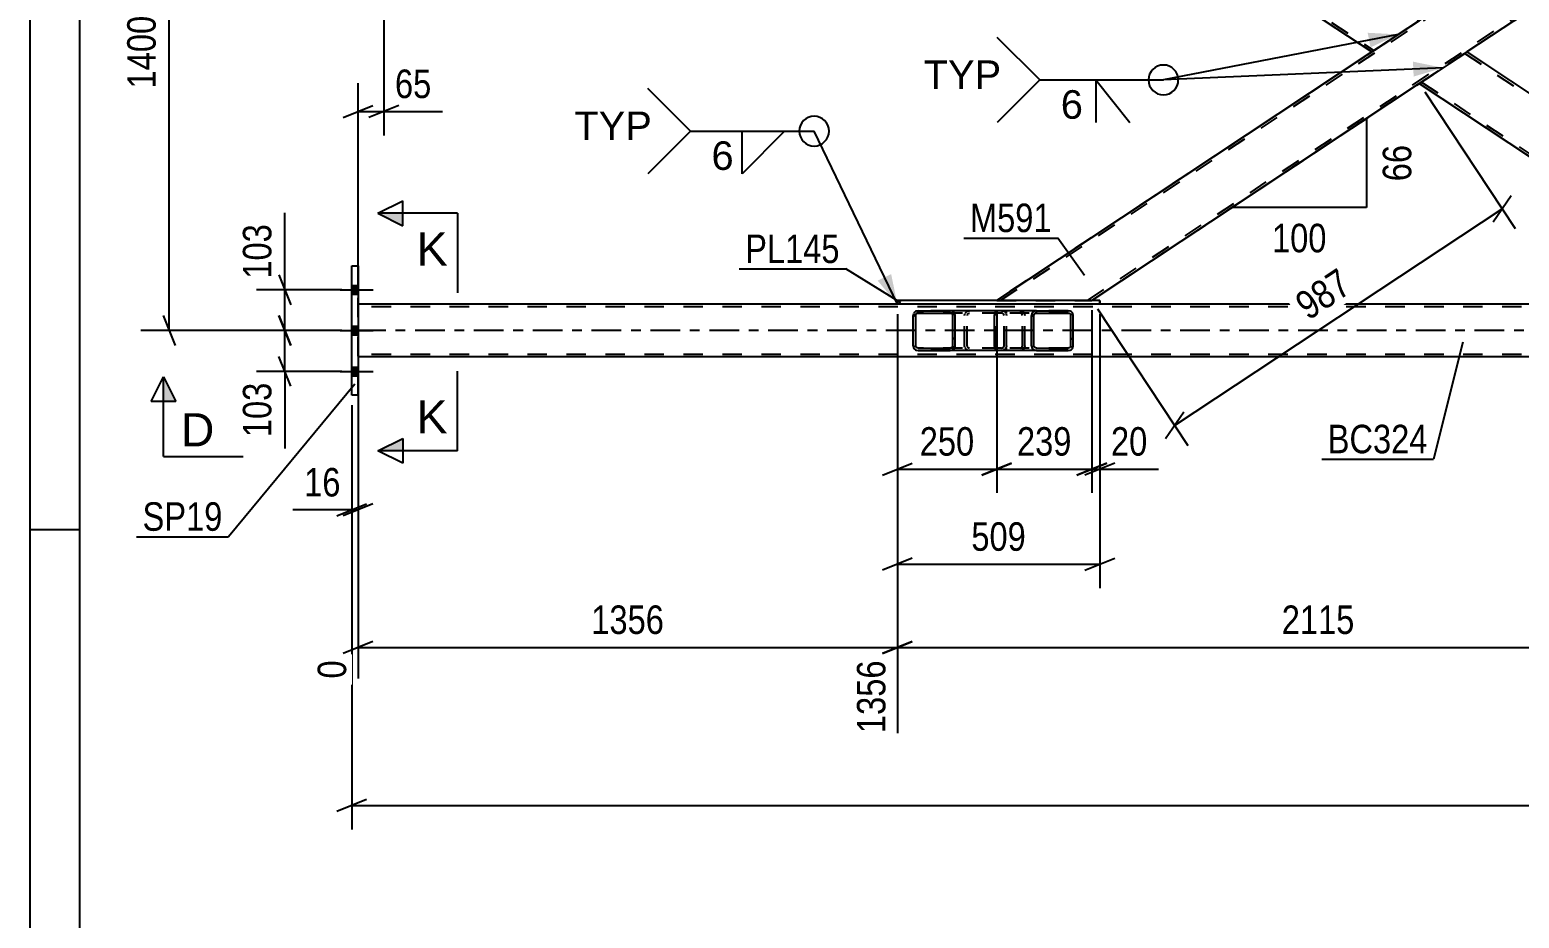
# Model space of a CAD drawing. Header units: millimetres. Extents: x -836 to 353, y -855 to -14.
# Drawn here: x -836.4 to -686.6, y -596.4 to -507.1 of the extents above; entities that cross this region are included whole.
import ezdxf

# ---------------------------------------------------------------- set-up
doc = ezdxf.new("R2010")
doc.units = ezdxf.units.MM
doc.linetypes.add('DXK_LINE_DOT2', pattern=[3.9198, 1.9599, -1.9599])
doc.linetypes.add('DXK_LINE_DOT3', pattern=[5.9187, 2.979, -0.9799, 0.9799, -0.9799])
doc.styles.add('Arial', font='ARIAL.TTF', dxfattribs={"height": 0.2})
doc.styles.add('Arial Narrow', font='ARIALN.TTF', dxfattribs={"height": 0.2})

# ---------------------------------------------------------------- blocks, each defined once
blk = doc.blocks.new('Unknown-570393895-1132')
at = {"color": 5, "linetype": 'Continuous'}
for p, q in [((-836.38, -14.33), (-836.38, -855.33)), ((-831.38, -19.33), (-831.38, -850.33)), ((-831.38, -557.33), (-836.38, -557.33))]:
    blk.add_line(p, q, dxfattribs=at)
blk = doc.blocks.new('Part-570393895-8407 - 8355')
at = {"linetype": 'Continuous'}
h = blk.add_hatch(dxfattribs=at)
h.set_pattern_fill('', scale=0.7, style=0, pattern_type=0)
h.set_pattern_definition([(45, (-747.5202, -539.007), (-1.57154, 1.57154), [])])
h.paths.add_polyline_path([(-747.56, -538.82), (-747.52, -539.01), (-747.41, -539.16), (-747.25, -539.27), (-747.05, -539.3), (-743.84, -539.3), (-743.64, -539.27), (-743.48, -539.16), (-743.37, -539.01), (-743.33, -538.82), (-743.33, -535.78), (-743.37, -535.6), (-743.48, -535.44), (-743.64, -535.34), (-743.84, -535.3), (-747.05, -535.3), (-747.25, -535.34), (-747.41, -535.44), (-747.52, -535.6), (-747.56, -535.78)])
h.paths.add_polyline_path([(-747.29, -535.69), (-747.23, -535.61), (-747.15, -535.56), (-747.05, -535.54), (-743.84, -535.54), (-743.74, -535.56), (-743.66, -535.61), (-743.6, -535.69), (-743.58, -535.78), (-743.58, -538.82), (-743.6, -538.92), (-743.66, -538.99), (-743.74, -539.05), (-743.84, -539.06), (-747.05, -539.06), (-747.15, -539.05), (-747.23, -538.99), (-747.29, -538.92), (-747.3, -538.82), (-747.3, -535.78)])
at = {"color": 2, "linetype": 'Continuous'}
for p, q in [((-747.52, -535.6), (-747.56, -535.78)), ((-747.56, -538.82), (-747.56, -535.78)), ((-747.3, -535.78), (-747.29, -535.69)), ((-747.3, -538.82), (-747.3, -535.78)), ((-747.29, -535.69), (-747.23, -535.61)), ((-747.05, -535.3), (-747.25, -535.34)), ((-747.23, -535.61), (-747.15, -535.56)), ((-747.15, -535.56), (-747.05, -535.54)), ((-747.05, -535.3), (-743.84, -535.3)), ((-747.05, -535.54), (-743.84, -535.54)), ((-739.12, -535.3), (-743.84, -535.3)), ((-743.64, -535.34), (-743.84, -535.3)), ((-743.84, -535.54), (-743.74, -535.56)), ((-743.74, -535.56), (-743.66, -535.61)), ((-743.66, -535.61), (-743.6, -535.69)), ((-743.6, -535.69), (-743.58, -535.78)), ((-743.58, -538.82), (-743.58, -535.78)), ((-743.33, -535.78), (-743.37, -535.6)), ((-743.33, -538.82), (-743.33, -535.78)), ((-747.56, -538.82), (-747.52, -539.01)), ((-747.29, -538.92), (-747.3, -538.82)), ((-747.23, -538.99), (-747.29, -538.92)), ((-747.15, -539.05), (-747.23, -538.99)), ((-747.05, -539.06), (-747.15, -539.05)), ((-747.05, -539.06), (-743.84, -539.06)), ((-743.74, -539.05), (-743.84, -539.06)), ((-743.66, -538.99), (-743.74, -539.05)), ((-743.6, -538.92), (-743.66, -538.99)), ((-743.58, -538.82), (-743.6, -538.92)), ((-743.37, -539.01), (-743.33, -538.82)), ((-747.25, -539.27), (-747.05, -539.3)), ((-747.05, -539.3), (-743.84, -539.3)), ((-743.84, -539.3), (-743.64, -539.27)), ((-739.12, -539.3), (-743.84, -539.3))]:
    blk.add_line(p, q, dxfattribs=at)
at = {"color": 7, "linetype": 'DXK_LINE_DOT2'}
for p, q in [((-743.84, -535.3), (-747.05, -535.3)), ((-738.67, -535.54), (-747.05, -535.54)), ((-742.39, -535.78), (-742.35, -535.6)), ((-742.39, -538.82), (-742.39, -535.78)), ((-742.12, -535.69), (-742.14, -535.78)), ((-742.14, -538.82), (-742.14, -535.78)), ((-742.06, -535.61), (-742.12, -535.69)), ((-742.08, -535.34), (-741.88, -535.3)), ((-742.06, -535.61), (-742.04, -535.6)), ((-742.04, -535.6), (-741.98, -535.56)), ((-741.98, -535.56), (-741.88, -535.54)), ((-738.67, -535.3), (-739.12, -535.3)), ((-738.67, -535.3), (-738.47, -535.34)), ((-738.57, -535.56), (-738.67, -535.54)), ((-738.49, -535.61), (-738.57, -535.56)), ((-738.43, -535.69), (-738.49, -535.61)), ((-738.41, -535.78), (-738.43, -535.69)), ((-738.41, -538.82), (-738.41, -535.78)), ((-738.2, -535.6), (-738.16, -535.78)), ((-738.16, -538.82), (-738.16, -535.78)), ((-738.67, -539.06), (-747.05, -539.06)), ((-742.35, -539.01), (-742.39, -538.82)), ((-742.14, -538.82), (-742.12, -538.92)), ((-742.12, -538.92), (-742.06, -538.99)), ((-742.06, -538.99), (-741.98, -539.05)), ((-741.98, -539.05), (-741.88, -539.06)), ((-738.67, -539.06), (-738.57, -539.05)), ((-738.57, -539.05), (-738.49, -538.99)), ((-738.49, -538.99), (-738.43, -538.92)), ((-738.43, -538.92), (-738.41, -538.82)), ((-738.16, -538.82), (-738.2, -539.01)), ((-743.84, -539.3), (-747.05, -539.3)), ((-741.88, -539.3), (-742.08, -539.27)), ((-738.67, -539.3), (-739.12, -539.3)), ((-738.47, -539.27), (-738.67, -539.3))]:
    blk.add_line(p, q, dxfattribs=at)
at = {"color": 2, "linetype": 'Continuous'}
for centre, start, end in [((-747.07, -535.8), 110.9282, 155.8647), ((-743.82, -535.8), 24.1353, 69.0718), ((-747.07, -538.8), 204.1353, 249.0718), ((-743.82, -538.8), 290.9282, 335.8647)]:
    blk.add_arc(centre, 0.495, start, end, dxfattribs=at)
at = {"color": 7, "linetype": 'DXK_LINE_DOT2'}
for centre, start, end in [((-741.9, -535.8), 110.9282, 155.8647), ((-738.65, -535.8), 24.1353, 69.0718), ((-741.9, -538.8), 204.1353, 249.0718), ((-738.65, -538.8), 290.9282, 335.8647)]:
    blk.add_arc(centre, 0.495, start, end, dxfattribs=at)
blk = doc.blocks.new('Part-570393895-8408 - 8355')
at = {"linetype": 'Continuous'}
h = blk.add_hatch(dxfattribs=at)
h.set_pattern_fill('', scale=0.7, style=0, pattern_type=0)
h.set_pattern_definition([(45, (-735.6313, -539.007), (-1.57154, 1.57154), [])])
h.paths.add_polyline_path([(-735.67, -538.82), (-735.63, -539.01), (-735.52, -539.16), (-735.36, -539.27), (-735.17, -539.3), (-731.97, -539.3), (-731.78, -539.27), (-731.61, -539.16), (-731.5, -539.01), (-731.47, -538.82), (-731.47, -535.78), (-731.5, -535.6), (-731.61, -535.44), (-731.78, -535.34), (-731.97, -535.3), (-735.17, -535.3), (-735.36, -535.34), (-735.52, -535.44), (-735.63, -535.6), (-735.67, -535.78)])
h.paths.add_polyline_path([(-735.4, -535.69), (-735.34, -535.61), (-735.26, -535.56), (-735.17, -535.54), (-731.97, -535.54), (-731.87, -535.56), (-731.79, -535.61), (-731.74, -535.69), (-731.72, -535.78), (-731.72, -538.82), (-731.74, -538.92), (-731.79, -538.99), (-731.87, -539.05), (-731.97, -539.06), (-735.17, -539.06), (-735.26, -539.05), (-735.34, -538.99), (-735.4, -538.92), (-735.42, -538.82), (-735.42, -535.78)])
at = {"color": 2, "linetype": 'Continuous'}
for p, q in [((-739.38, -535.78), (-739.36, -535.6)), ((-739.38, -538.82), (-739.38, -535.78)), ((-739.36, -535.6), (-739.3, -535.44)), ((-739.3, -535.44), (-739.22, -535.34)), ((-739.22, -535.34), (-739.12, -535.3)), ((-735.17, -535.3), (-739.12, -535.3)), ((-735.63, -535.6), (-735.67, -535.78)), ((-735.67, -538.82), (-735.67, -535.78)), ((-735.42, -535.78), (-735.4, -535.69)), ((-735.42, -538.82), (-735.42, -535.78)), ((-735.4, -535.69), (-735.34, -535.61)), ((-735.17, -535.3), (-735.36, -535.34)), ((-735.34, -535.61), (-735.26, -535.56)), ((-735.26, -535.56), (-735.17, -535.54)), ((-735.17, -535.3), (-731.97, -535.3)), ((-735.17, -535.54), (-731.97, -535.54)), ((-731.78, -535.34), (-731.97, -535.3)), ((-731.97, -535.54), (-731.87, -535.56)), ((-731.87, -535.56), (-731.79, -535.61)), ((-731.79, -535.61), (-731.74, -535.69)), ((-731.74, -535.69), (-731.72, -535.78)), ((-731.72, -538.82), (-731.72, -535.78)), ((-731.47, -535.78), (-731.5, -535.6)), ((-731.47, -538.82), (-731.47, -535.78)), ((-739.36, -539.01), (-739.38, -538.82)), ((-739.3, -539.16), (-739.36, -539.01)), ((-735.67, -538.82), (-735.63, -539.01)), ((-735.4, -538.92), (-735.42, -538.82)), ((-735.34, -538.99), (-735.4, -538.92)), ((-735.26, -539.05), (-735.34, -538.99)), ((-735.17, -539.06), (-735.26, -539.05)), ((-735.17, -539.06), (-731.97, -539.06)), ((-731.87, -539.05), (-731.97, -539.06)), ((-731.79, -538.99), (-731.87, -539.05)), ((-731.74, -538.92), (-731.79, -538.99)), ((-731.72, -538.82), (-731.74, -538.92)), ((-731.5, -539.01), (-731.47, -538.82)), ((-739.22, -539.27), (-739.3, -539.16)), ((-739.12, -539.3), (-739.22, -539.27)), ((-735.17, -539.3), (-739.12, -539.3)), ((-735.36, -539.27), (-735.17, -539.3)), ((-735.17, -539.3), (-731.97, -539.3)), ((-731.97, -539.3), (-731.78, -539.27))]:
    blk.add_line(p, q, dxfattribs=at)
at = {"color": 7, "linetype": 'DXK_LINE_DOT2'}
for p, q in [((-739.24, -535.69), (-739.25, -535.78)), ((-739.25, -538.82), (-739.25, -535.78)), ((-739.21, -535.61), (-739.24, -535.69)), ((-739.17, -535.56), (-739.21, -535.61)), ((-739.12, -535.54), (-739.17, -535.56)), ((-731.97, -535.54), (-739.12, -535.54)), ((-738.16, -535.54), (-738.16, -535.3)), ((-736.82, -535.3), (-736.63, -535.34)), ((-736.73, -535.56), (-736.82, -535.54)), ((-736.64, -535.61), (-736.73, -535.56)), ((-736.59, -535.69), (-736.64, -535.61)), ((-736.57, -535.78), (-736.59, -535.69)), ((-736.57, -538.82), (-736.57, -535.78)), ((-736.36, -535.6), (-736.32, -535.78)), ((-736.32, -538.82), (-736.32, -535.78)), ((-731.97, -535.3), (-735.17, -535.3)), ((-739.25, -538.82), (-739.24, -538.92)), ((-739.24, -538.92), (-739.21, -538.99)), ((-739.21, -538.99), (-739.17, -539.05)), ((-739.17, -539.05), (-739.12, -539.06)), ((-731.97, -539.06), (-739.12, -539.06)), ((-738.16, -539.3), (-738.16, -539.06)), ((-736.82, -539.06), (-736.73, -539.05)), ((-736.73, -539.05), (-736.64, -538.99)), ((-736.64, -538.99), (-736.59, -538.92)), ((-736.59, -538.92), (-736.57, -538.82)), ((-736.32, -538.82), (-736.36, -539.01)), ((-736.63, -539.27), (-736.82, -539.3)), ((-731.97, -539.3), (-735.17, -539.3))]:
    blk.add_line(p, q, dxfattribs=at)
for centre, start, end in [((-736.81, -535.8), 23.9465, 68.8966), ((-736.81, -538.81), 291.1034, 336.0535)]:
    blk.add_arc(centre, 0.493, start, end, dxfattribs=at)
at = {"color": 2, "linetype": 'Continuous'}
for centre, start, end in [((-735.18, -535.8), 111.1034, 156.0535), ((-731.95, -535.8), 23.9465, 68.8966), ((-735.18, -538.81), 203.9465, 248.8966), ((-731.95, -538.81), 291.1034, 336.0535)]:
    blk.add_arc(centre, 0.493, start, end, dxfattribs=at)
blk = doc.blocks.new('Part-570393895-8460 - 8355')
at = {"color": 7, "linetype": 'DXK_LINE_DOT2'}
for p, q in [((-692.01, -509.39), (-696.54, -512.39)), ((-692.17, -509.49), (-696.45, -512.33)), ((-696.39, -512.28), (-692.1, -509.45)), ((-692.12, -509.46), (-692.17, -509.49)), ((-692.1, -509.45), (-692.12, -509.46)), ((-692.1, -509.45), (-692.1, -509.45)), ((-692.1, -509.45), (-656.84, -532.79)), ((-692.1, -509.45), (-656.84, -532.79)), ((-691.92, -509.33), (-692.01, -509.39)), ((-691.89, -509.3), (-691.92, -509.33)), ((-691.89, -509.3), (-656.84, -532.5)), ((-696.64, -512.45), (-696.67, -512.47)), ((-696.67, -512.47), (-663.74, -534.26)), ((-696.54, -512.39), (-696.64, -512.45)), ((-696.45, -512.33), (-696.44, -512.32)), ((-696.45, -512.33), (-663.31, -534.26)), ((-696.45, -512.33), (-696.45, -512.33)), ((-696.45, -512.33), (-663.31, -534.26)), ((-696.44, -512.32), (-696.39, -512.28)), ((-656.84, -532.5), (-656.84, -532.5)), ((-656.84, -532.5), (-656.84, -532.54)), ((-656.84, -532.54), (-656.84, -532.5)), ((-656.84, -532.54), (-656.84, -532.57)), ((-656.84, -532.67), (-656.84, -532.54)), ((-656.84, -532.79), (-656.84, -532.67)), ((-656.84, -532.79), (-656.84, -534.26)), ((-656.84, -532.79), (-656.84, -532.79)), ((-656.84, -532.81), (-656.84, -532.79)), ((-656.84, -532.79), (-656.84, -532.81)), ((-656.84, -532.87), (-656.84, -532.81)), ((-656.84, -532.81), (-656.84, -532.87)), ((-656.84, -532.87), (-656.84, -534.26)), ((-656.84, -532.87), (-656.84, -532.97)), ((-656.84, -532.97), (-656.84, -534.26)), ((-656.84, -534.26), (-663.74, -534.26))]:
    blk.add_line(p, q, dxfattribs=at)
at = {"color": 2, "linetype": 'Continuous'}
for p, q in [((-692.15, -509.48), (-696.4, -512.29)), ((-692.15, -509.48), (-691.92, -509.33)), ((-691.92, -509.33), (-691.89, -509.3)), ((-691.89, -509.3), (-691.89, -509.3)), ((-691.89, -509.3), (-656.84, -532.5)), ((-696.67, -512.47), (-696.64, -512.45)), ((-696.67, -512.47), (-696.67, -512.47)), ((-696.67, -512.47), (-663.74, -534.26)), ((-696.64, -512.45), (-696.54, -512.39)), ((-696.54, -512.39), (-696.4, -512.29)), ((-656.84, -532.57), (-656.84, -532.67)), ((-656.84, -532.67), (-656.84, -532.85)), ((-656.84, -532.85), (-656.84, -534.26))]:
    blk.add_line(p, q, dxfattribs=at)
blk = doc.blocks.new('Part-570393895-8896 - 8355')
at = {"color": 2, "linetype": 'Continuous'}
for p, q in [((-738.62, -484.7), (-701.45, -509.3)), ((-729.05, -484.7), (-696.67, -506.14)), ((-696.67, -506.14), (-696.7, -506.16)), ((-696.67, -506.14), (-696.67, -506.14)), ((-696.94, -506.32), (-701.18, -509.13)), ((-696.8, -506.22), (-696.94, -506.32)), ((-696.7, -506.16), (-696.8, -506.22)), ((-701.18, -509.13), (-701.42, -509.28)), ((-701.42, -509.28), (-701.45, -509.3)), ((-701.45, -509.3), (-701.45, -509.3))]:
    blk.add_line(p, q, dxfattribs=at)
at = {"color": 7, "linetype": 'DXK_LINE_DOT2'}
for p, q in [((-729.05, -484.7), (-738.62, -484.7)), ((-738.62, -484.7), (-701.45, -509.3)), ((-738.18, -484.7), (-701.23, -509.16)), ((-738.18, -484.7), (-701.23, -509.16)), ((-729.49, -484.7), (-696.89, -506.28)), ((-729.49, -484.7), (-696.89, -506.28)), ((-729.05, -484.7), (-729.05, -484.7)), ((-729.05, -484.7), (-696.67, -506.14)), ((-696.7, -506.16), (-696.67, -506.14)), ((-696.95, -506.32), (-701.23, -509.16)), ((-696.8, -506.22), (-701.22, -509.15)), ((-701.17, -509.12), (-696.89, -506.28)), ((-696.9, -506.29), (-696.95, -506.32)), ((-696.89, -506.28), (-696.9, -506.29)), ((-696.89, -506.28), (-696.89, -506.28)), ((-696.8, -506.22), (-696.7, -506.16)), ((-701.42, -509.28), (-701.22, -509.15)), ((-701.23, -509.16), (-701.22, -509.15)), ((-701.22, -509.15), (-701.17, -509.12)), ((-701.45, -509.3), (-701.42, -509.28)), ((-701.23, -509.16), (-701.23, -509.16))]:
    blk.add_line(p, q, dxfattribs=at)
blk = doc.blocks.new('Part-570393895-8465 - 8355')
at = {"color": 7, "linetype": 'DXK_LINE_DOT2'}
for p, q in [((-664.29, -484.7), (-739.16, -534.26)), ((-738.73, -534.26), (-663.85, -484.7)), ((-738.73, -534.26), (-663.85, -484.7)), ((-656.84, -484.7), (-664.29, -484.7)), ((-656.84, -484.7), (-656.84, -485.75)), ((-656.84, -484.7), (-656.84, -485.74)), ((-656.84, -484.7), (-656.84, -485.64)), ((-730.03, -534.26), (-656.84, -485.82)), ((-730.03, -534.26), (-656.84, -485.82)), ((-729.6, -534.26), (-656.84, -486.11)), ((-656.84, -485.74), (-656.84, -485.64)), ((-656.84, -485.74), (-656.84, -485.8)), ((-656.84, -485.8), (-656.84, -485.74)), ((-656.84, -485.94), (-656.84, -485.75)), ((-656.84, -485.8), (-656.84, -485.82)), ((-656.84, -485.82), (-656.84, -485.8)), ((-656.84, -485.82), (-656.84, -485.82)), ((-656.84, -486.06), (-656.84, -485.94)), ((-656.84, -486.06), (-656.84, -486.04)), ((-656.84, -486.11), (-656.84, -486.06)), ((-656.84, -486.06), (-656.84, -486.11)), ((-656.84, -486.11), (-656.84, -486.11)), ((-696.67, -506.14), (-701.45, -509.3)), ((-691.89, -509.3), (-696.67, -512.47)), ((-739.16, -534.26), (-739.16, -534.26)), ((-739.16, -534.26), (-729.6, -534.26))]:
    blk.add_line(p, q, dxfattribs=at)
at = {"color": 2, "linetype": 'Continuous'}
for p, q in [((-664.28, -484.7), (-696.67, -506.14)), ((-656.84, -484.7), (-656.84, -485.75)), ((-656.84, -486.11), (-691.89, -509.3)), ((-656.84, -485.94), (-656.84, -485.75)), ((-656.84, -486.04), (-656.84, -485.94)), ((-701.45, -509.3), (-739.16, -534.26)), ((-696.67, -512.47), (-729.6, -534.26))]:
    blk.add_line(p, q, dxfattribs=at)
blk = doc.blocks.new('Bolt-570393895-8585 - 8355')
at = {"linetype": 'Continuous'}
for points in [[(-804.01, -532.76), (-804.01, -533.64), (-803.37, -533.64), (-803.37, -532.76)], [(-804.01, -532.76), (-804.01, -533.64), (-803.37, -533.64), (-803.37, -532.76)], [(-804.01, -532.76), (-804.01, -533.64), (-803.37, -533.64), (-803.37, -532.76)], [(-804.01, -536.86), (-804.01, -537.74), (-803.37, -537.74), (-803.37, -536.86)], [(-804.01, -536.86), (-804.01, -537.74), (-803.37, -537.74), (-803.37, -536.86)], [(-804.01, -540.96), (-804.01, -541.84), (-803.37, -541.84), (-803.37, -540.96)], [(-804.01, -540.96), (-804.01, -541.84), (-803.37, -541.84), (-803.37, -540.96)], [(-804.01, -540.96), (-804.01, -541.84), (-803.37, -541.84), (-803.37, -540.96)]]:
    blk.add_hatch(color=1, dxfattribs=at).paths.add_polyline_path(points)
at = {"color": 1, "linetype": 'Continuous'}
for p, q in [((-804.01, -532.76), (-803.37, -532.76)), ((-804.01, -532.76), (-803.37, -532.76)), ((-804.01, -532.76), (-803.37, -532.76)), ((-805.17, -533.2), (-801.85, -533.2)), ((-805.17, -533.2), (-801.85, -533.2)), ((-805.17, -533.2), (-801.85, -533.2)), ((-804.01, -533.64), (-803.37, -533.64)), ((-804.01, -533.64), (-803.37, -533.64)), ((-804.01, -533.64), (-803.37, -533.64)), ((-805.17, -537.3), (-801.85, -537.3)), ((-805.17, -537.3), (-801.85, -537.3)), ((-804.01, -536.86), (-803.37, -536.86)), ((-804.01, -536.86), (-803.37, -536.86)), ((-804.01, -537.74), (-803.37, -537.74)), ((-804.01, -537.74), (-803.37, -537.74)), ((-805.17, -541.4), (-801.85, -541.4)), ((-805.17, -541.4), (-801.85, -541.4)), ((-805.17, -541.4), (-801.85, -541.4)), ((-804.01, -540.96), (-803.37, -540.96)), ((-804.01, -540.96), (-803.37, -540.96)), ((-804.01, -540.96), (-803.37, -540.96)), ((-804.01, -541.84), (-803.37, -541.84)), ((-804.01, -541.84), (-803.37, -541.84)), ((-804.01, -541.84), (-803.37, -541.84))]:
    blk.add_line(p, q, dxfattribs=at)
blk = doc.blocks.new('Part-570393895-8798 - 8355')
at = {"color": 2, "linetype": 'Continuous'}
for p, q in [((-749.15, -534.66), (-803.37, -534.66)), ((-664.54, -534.66), (-728.8, -534.66)), ((-125.85, -539.94), (-803.37, -539.94))]:
    blk.add_line(p, q, dxfattribs=at)
at = {"color": 7, "linetype": 'DXK_LINE_DOT2'}
for p, q in [((-803.37, -534.66), (-803.37, -539.94)), ((-125.85, -534.9), (-803.37, -534.9)), ((-728.8, -534.66), (-749.15, -534.66)), ((-125.85, -539.7), (-803.37, -539.7))]:
    blk.add_line(p, q, dxfattribs=at)
at = {"color": 7, "linetype": 'DXK_LINE_DOT3'}
blk.add_line((-125.85, -537.3), (-803.37, -537.3), dxfattribs=at)
blk = doc.blocks.new('Part-570393895-8827 - 8355')
at = {"color": 2, "linetype": 'Continuous'}
for p, q in [((-728.8, -534.26), (-749.15, -534.26)), ((-749.15, -534.66), (-749.15, -534.26)), ((-749.15, -534.26), (-749.15, -534.66)), ((-728.8, -534.26), (-728.8, -534.66)), ((-728.8, -534.66), (-749.15, -534.66))]:
    blk.add_line(p, q, dxfattribs=at)
at = {"color": 7, "linetype": 'DXK_LINE_DOT2'}
for p, q in [((-749.15, -534.26), (-749.15, -534.26)), ((-749.15, -534.26), (-749.15, -534.26)), ((-728.8, -534.66), (-728.8, -534.26)), ((-728.8, -534.26), (-728.8, -534.26)), ((-749.15, -534.66), (-749.15, -534.66)), ((-749.15, -534.66), (-749.15, -534.66)), ((-728.8, -534.66), (-728.8, -534.66))]:
    blk.add_line(p, q, dxfattribs=at)
blk = doc.blocks.new('Part-570393895-8914 - 8355')
at = {"color": 2, "linetype": 'Continuous'}
for p, q in [((-804.01, -543.8), (-804.01, -530.8)), ((-804.01, -530.8), (-803.37, -530.8)), ((-803.37, -530.8), (-803.37, -530.8)), ((-803.37, -530.8), (-803.37, -543.8)), ((-803.37, -543.8), (-804.01, -543.8)), ((-803.37, -543.8), (-803.37, -543.8))]:
    blk.add_line(p, q, dxfattribs=at)
at = {"color": 7, "linetype": 'DXK_LINE_DOT2'}
for p, q in [((-804.01, -543.8), (-804.01, -530.8)), ((-803.37, -543.8), (-803.37, -530.8))]:
    blk.add_line(p, q, dxfattribs=at)
blk = doc.blocks.new('AngleDimension-570393895-25116 - 8355')
at = {"color": 7, "linetype": 'Continuous'}
for p, q in [((-701.98, -515.99), (-715.49, -524.93)), ((-701.98, -515.99), (-701.98, -524.93)), ((-710.38, -521.55), (-715.49, -524.93)), ((-701.98, -524.93), (-715.49, -524.93))]:
    blk.add_line(p, q, dxfattribs=at)
at = {"color": 0}
for points in [[(-696.88, -518.03), (-701.08, -518.03), (-701.08, -522.89), (-696.88, -522.89)], [(-705.4, -530.03), (-705.4, -525.83), (-712.08, -525.83), (-712.08, -530.03)]]:
    blk.add_wipeout(points, dxfattribs=at)
at = {"color": 3, "style": 'Arial Narrow'}
blk.add_text('66', height=2.863, rotation=90.0002, dxfattribs=at).set_placement((-697.48, -522.29))
blk.add_text('100', height=2.863, dxfattribs=at).set_placement((-711.48, -529.43))
blk = doc.blocks.new('StraightDimension-570393895-9435 - 8355')
at = {"color": 7, "linetype": 'Continuous'}
for p, q in [((-749.15, -535.66), (-749.15, -553.62)), ((-739.16, -535.26), (-739.16, -553.62)), ((-750.65, -551.82), (-747.65, -550.62)), ((-737.66, -550.62), (-740.66, -551.82)), ((-749.15, -551.22), (-739.16, -551.22))]:
    blk.add_line(p, q, dxfattribs=at)
at = {"color": 0}
blk.add_wipeout([(-740.81, -550.47), (-740.81, -546.27), (-747.5, -546.27), (-747.5, -550.47)], dxfattribs=at)
at = {"color": 3, "style": 'Arial Narrow'}
blk.add_text('250', height=2.863, dxfattribs=at).set_placement((-746.9, -549.87))
blk = doc.blocks.new('StraightDimension-570393895-9466 - 8355')
at = {"color": 7, "linetype": 'Continuous'}
for p, q in [((-749.15, -535.66), (-749.15, -563.18)), ((-728.8, -535.66), (-728.8, -563.18)), ((-747.65, -560.18), (-750.65, -561.38)), ((-749.15, -560.78), (-728.8, -560.78)), ((-730.3, -561.38), (-727.3, -560.18))]:
    blk.add_line(p, q, dxfattribs=at)
at = {"color": 0}
blk.add_wipeout([(-735.63, -560.03), (-735.63, -555.83), (-742.31, -555.83), (-742.31, -560.03)], dxfattribs=at)
at = {"color": 3, "style": 'Arial Narrow'}
blk.add_text('509', height=2.863, dxfattribs=at).set_placement((-741.71, -559.43))
blk = doc.blocks.new('StraightDimension-570393895-9978 - 8355')
at = {"color": 7, "linetype": 'Continuous'}
for p, q in [((-810.74, -533.2), (-810.74, -525.47)), ((-810.74, -533.2), (-810.74, -525.47)), ((-811.34, -531.7), (-810.14, -534.7)), ((-805.01, -533.2), (-813.59, -533.2)), ((-810.74, -537.3), (-810.74, -533.2)), ((-810.14, -538.8), (-811.34, -535.8)), ((-805.01, -537.3), (-813.59, -537.3))]:
    blk.add_line(p, q, dxfattribs=at)
at = {"color": 0}
blk.add_wipeout([(-811.49, -525.99), (-815.69, -525.99), (-815.69, -532.68), (-811.49, -532.68)], dxfattribs=at)
at = {"color": 3, "style": 'Arial Narrow'}
blk.add_text('103', height=2.863, rotation=90.0002, dxfattribs=at).set_placement((-812.09, -532.08))
blk = doc.blocks.new('StraightDimension-570393895-9986 - 8355')
at = {"color": 7, "linetype": 'Continuous'}
for p, q in [((-811.34, -535.8), (-810.14, -538.8)), ((-805.01, -537.3), (-813.59, -537.3)), ((-810.74, -541.4), (-810.74, -537.3)), ((-810.14, -542.9), (-811.34, -539.9)), ((-805.01, -541.4), (-813.59, -541.4)), ((-810.74, -541.4), (-810.74, -549.14)), ((-810.74, -541.4), (-810.74, -549.14))]:
    blk.add_line(p, q, dxfattribs=at)
at = {"color": 0}
blk.add_wipeout([(-811.49, -541.93), (-815.69, -541.93), (-815.69, -548.61), (-811.49, -548.61)], dxfattribs=at)
at = {"color": 3, "style": 'Arial Narrow'}
blk.add_text('103', height=2.863, rotation=90.0002, dxfattribs=at).set_placement((-812.09, -548.01))
blk = doc.blocks.new('StraightDimension-570393895-9433 - 8355')
at = {"color": 7, "linetype": 'Continuous'}
for p, q in [((-729.6, -535.26), (-729.6, -553.62)), ((-728.8, -535.66), (-728.8, -553.62)), ((-731.1, -551.82), (-728.1, -550.62)), ((-727.3, -550.62), (-730.3, -551.82)), ((-729.6, -551.22), (-728.8, -551.22)), ((-728.8, -551.22), (-722.89, -551.22)), ((-728.8, -551.22), (-722.89, -551.22))]:
    blk.add_line(p, q, dxfattribs=at)
at = {"color": 0}
blk.add_wipeout([(-723.41, -550.47), (-723.41, -546.27), (-728.27, -546.27), (-728.27, -550.47)], dxfattribs=at)
at = {"color": 3, "style": 'Arial Narrow'}
blk.add_text('20', height=2.863, dxfattribs=at).set_placement((-727.67, -549.87))
blk = doc.blocks.new('StraightDimension-570393895-9003 - 8355')
at = {"color": 7, "linetype": 'Continuous'}
for p, q in [((-804.01, -544.8), (-804.01, -587.43)), ((-802.51, -584.43), (-805.51, -585.63)), ((-804.01, -585.03), (-104.58, -585.03))]:
    blk.add_line(p, q, dxfattribs=at)
blk = doc.blocks.new('StraightDimension-570393895-9200 - 8355')
at = {"color": 7, "linetype": 'Continuous'}
for p, q in [((-749.15, -535.66), (-749.15, -577.75)), ((-803.37, -540.94), (-803.37, -572.27)), ((-801.87, -568.54), (-804.87, -569.74)), ((-750.65, -569.74), (-747.65, -568.54)), ((-803.37, -569.14), (-749.15, -569.14))]:
    blk.add_line(p, q, dxfattribs=at)
at = {"color": 0}
blk.add_wipeout([(-772.01, -568.39), (-772.01, -564.19), (-780.52, -564.19), (-780.52, -568.39)], dxfattribs=at)
at = {"color": 3, "style": 'Arial Narrow'}
blk.add_text('1356', height=2.863, dxfattribs=at).set_placement((-779.92, -567.79))
at = {"color": 0, "linetype": 'Continuous'}
for points in [[(-803.97, -569.84), (-808.17, -569.84), (-808.17, -572.87), (-803.97, -572.87)], [(-749.75, -569.84), (-753.95, -569.84), (-753.95, -578.35), (-749.75, -578.35)]]:
    blk.add_wipeout(points, dxfattribs=at)
at = {"color": 3, "linetype": 'Continuous', "style": 'Arial Narrow'}
for s, height, p in [('0', 2.86, (-804.57, -572.27)), ('1356', 2.863, (-750.35, -577.75))]:
    blk.add_text(s, height=height, rotation=90.0002, dxfattribs=at).set_placement(p)
blk = doc.blocks.new('StraightDimension-570393895-9260 - 8355')
at = {"color": 7, "linetype": 'Continuous'}
for p, q in [((-749.15, -535.66), (-749.15, -577.75)), ((-664.54, -535.66), (-664.54, -577.75)), ((-747.65, -568.54), (-750.65, -569.74)), ((-666.04, -569.74), (-663.04, -568.54)), ((-749.15, -569.14), (-664.54, -569.14))]:
    blk.add_line(p, q, dxfattribs=at)
at = {"color": 0}
blk.add_wipeout([(-702.59, -568.39), (-702.59, -564.19), (-711.1, -564.19), (-711.1, -568.39)], dxfattribs=at)
at = {"color": 3, "style": 'Arial Narrow'}
blk.add_text('2115', height=2.863, dxfattribs=at).set_placement((-710.5, -567.79))
at = {"color": 0, "linetype": 'Continuous'}
blk.add_wipeout([(-665.14, -569.84), (-669.34, -569.84), (-669.34, -578.35), (-665.14, -578.35)], dxfattribs=at)
at = {"color": 3, "linetype": 'Continuous', "style": 'Arial Narrow'}
blk.add_text('3471', height=2.863, rotation=90.0002, dxfattribs=at).set_placement((-665.74, -577.75))
blk = doc.blocks.new('StraightDimension-570393895-9382 - 8355')
at = {"color": 7, "linetype": 'Continuous'}
for p, q in [((-696.12, -513.3), (-687.02, -527.05)), ((-689.26, -526.38), (-687.42, -523.72)), ((-721.27, -546.84), (-688.34, -525.05)), ((-729.04, -535.1), (-719.95, -548.84)), ((-720.35, -545.51), (-722.19, -548.17))]:
    blk.add_line(p, q, dxfattribs=at)
at = {"color": 0}
blk.add_wipeout([(-702.43, -533.48), (-704.75, -529.97), (-710.33, -533.66), (-708.01, -537.17)], dxfattribs=at)
at = {"color": 3, "style": 'Arial Narrow'}
blk.add_text('987', height=2.863, rotation=33.5008, dxfattribs=at).set_placement((-707.84, -536.33))
blk = doc.blocks.new('StraightDimension-570393895-9434 - 8355')
at = {"color": 7, "linetype": 'Continuous'}
for p, q in [((-739.16, -535.26), (-739.16, -553.62)), ((-729.6, -535.26), (-729.6, -553.62)), ((-740.66, -551.82), (-737.66, -550.62)), ((-728.1, -550.62), (-731.1, -551.82)), ((-739.16, -551.22), (-729.6, -551.22))]:
    blk.add_line(p, q, dxfattribs=at)
at = {"color": 0}
blk.add_wipeout([(-731.04, -550.47), (-731.04, -546.27), (-737.72, -546.27), (-737.72, -550.47)], dxfattribs=at)
at = {"color": 3, "style": 'Arial Narrow'}
blk.add_text('239', height=2.863, dxfattribs=at).set_placement((-737.12, -549.87))
blk = doc.blocks.new('StraightDimension-570393895-9624 - 8355')
at = {"color": 7, "linetype": 'Continuous'}
for p, q in [((-821.77, -482.8), (-822.97, -479.8)), ((-802.58, -481.3), (-825.22, -481.3)), ((-822.37, -537.3), (-822.37, -481.3)), ((-822.97, -535.8), (-821.77, -538.8)), ((-805.01, -537.3), (-825.22, -537.3))]:
    blk.add_line(p, q, dxfattribs=at)
at = {"color": 0}
blk.add_wipeout([(-823.12, -505.05), (-827.32, -505.05), (-827.32, -513.56), (-823.12, -513.56)], dxfattribs=at)
at = {"color": 3, "style": 'Arial Narrow'}
blk.add_text('1400', height=2.863, rotation=90.0002, dxfattribs=at).set_placement((-823.72, -512.96))
blk = doc.blocks.new('StraightDimension-570393895-9807 - 8355')
at = {"color": 7, "linetype": 'Continuous'}
for p, q in [((-800.78, -485.3), (-800.78, -517.68)), ((-803.37, -533.66), (-803.37, -512.43)), ((-804.87, -515.88), (-801.87, -514.68)), ((-799.28, -514.68), (-802.28, -515.88)), ((-803.37, -515.28), (-800.78, -515.28)), ((-800.78, -515.28), (-794.88, -515.28)), ((-800.78, -515.28), (-794.88, -515.28))]:
    blk.add_line(p, q, dxfattribs=at)
at = {"color": 0}
blk.add_wipeout([(-795.4, -514.53), (-795.4, -510.33), (-800.26, -510.33), (-800.26, -514.53)], dxfattribs=at)
at = {"color": 3, "style": 'Arial Narrow'}
blk.add_text('65', height=2.863, dxfattribs=at).set_placement((-799.66, -513.93))
blk = doc.blocks.new('StraightDimension-570393895-10177 - 8355')
at = {"color": 7, "linetype": 'Continuous'}
for p, q in [((-804.01, -544.8), (-804.01, -557.72)), ((-803.37, -544.8), (-803.37, -557.72)), ((-804.01, -555.32), (-809.92, -555.32)), ((-804.01, -555.32), (-809.92, -555.32)), ((-805.51, -555.92), (-802.51, -554.72)), ((-801.87, -554.72), (-804.87, -555.92)), ((-804.01, -555.32), (-803.37, -555.32))]:
    blk.add_line(p, q, dxfattribs=at)
at = {"color": 0}
blk.add_wipeout([(-804.54, -554.57), (-804.54, -550.37), (-809.39, -550.37), (-809.39, -554.57)], dxfattribs=at)
at = {"color": 3, "style": 'Arial Narrow'}
blk.add_text('16', height=2.863, dxfattribs=at).set_placement((-808.79, -553.97))
blk = doc.blocks.new('WeldMark-570393895-10453 - 8355')
at = {"linetype": 'Continuous'}
for points in [[(-701.86, -507.37), (-698.78, -507.53), (-701.58, -508.84)], [(-697.31, -510.27), (-694.28, -510.89), (-697.24, -511.77)]]:
    blk.add_hatch(color=30, dxfattribs=at).paths.add_polyline_path(points)
at = {"color": 30, "linetype": 'Continuous'}
for p in [(-698.78, -507.53), (-694.28, -510.89)]:
    blk.add_line(p, (-722.4, -512.11), dxfattribs=at)
at = {"color": 3, "linetype": 'Continuous'}
for p, q in [((-734.82, -512.11), (-739.11, -507.83)), ((-734.82, -512.11), (-739.11, -516.4)), ((-729.21, -512.11), (-725.78, -516.4)), ((-729.21, -512.11), (-729.21, -516.4))]:
    blk.add_line(p, q, dxfattribs=at)
for start, end in [(90, 270), (270, 90)]:
    blk.add_arc((-722.4, -512.11), 1.5, start, end, dxfattribs=at)
at = {"color": 0}
blk.add_wipeout([(-730.3, -516.21), (-730.3, -512.81), (-732.92, -512.81), (-732.92, -516.21)], dxfattribs=at)
at = {"color": 30, "linetype": 'Continuous'}
blk.add_line((-734.82, -512.11), (-722.4, -512.11), dxfattribs=at)
at = {"color": 3, "style": 'Arial'}
blk.add_text('6', height=2.87, dxfattribs=at).set_placement((-732.72, -516.01))
at = {"color": 0, "linetype": 'Continuous'}
blk.add_wipeout([(-738.72, -513.01), (-738.72, -510.01), (-746.5, -510.01), (-746.5, -513.01)], dxfattribs=at)
blk.add_wipeout([(-738.72, -513.01), (-738.72, -510.01), (-746.5, -510.01), (-746.5, -513.01)], dxfattribs=at)
at = {"color": 3, "linetype": 'Continuous', "style": 'Arial'}
blk.add_text('TYP', height=2.865, dxfattribs=at).set_placement((-746.5, -513.01))
blk = doc.blocks.new('Mark-570393895-8461 - 8355')
at = {"color": 0}
blk.add_wipeout([(-733.63, -527.4), (-733.63, -524.4), (-741.85, -524.4), (-741.85, -527.4)], dxfattribs=at)
blk.add_wipeout([(-733.63, -527.4), (-733.63, -524.4), (-741.85, -524.4), (-741.85, -527.4)], dxfattribs=at)
at = {"color": 30, "linetype": 'Continuous'}
for p in [(-742.45, -528), (-730.34, -531.77)]:
    blk.add_line(p, (-733.03, -528), dxfattribs=at)
at = {"color": 3, "style": 'Arial Narrow'}
blk.add_text('M591', height=2.863, dxfattribs=at).set_placement((-741.85, -527.4))
blk = doc.blocks.new('Mark-570393895-8794 - 8355')
at = {"color": 0}
blk.add_wipeout([(-695.83, -549.63), (-695.83, -546.63), (-705.88, -546.63), (-705.88, -549.63)], dxfattribs=at)
blk.add_wipeout([(-695.83, -549.63), (-695.83, -546.63), (-705.88, -546.63), (-705.88, -549.63)], dxfattribs=at)
at = {"color": 30, "linetype": 'Continuous'}
for p in [(-692.3, -538.48), (-706.48, -550.23)]:
    blk.add_line(p, (-695.23, -550.23), dxfattribs=at)
at = {"color": 3, "style": 'Arial Narrow'}
blk.add_text('BC324', height=2.863, dxfattribs=at).set_placement((-705.88, -549.63))
blk = doc.blocks.new('Mark-570393895-8823 - 8355')
at = {"color": 0}
blk.add_wipeout([(-754.94, -530.51), (-754.94, -527.51), (-764.45, -527.51), (-764.45, -530.51)], dxfattribs=at)
blk.add_wipeout([(-754.94, -530.51), (-754.94, -527.51), (-764.45, -527.51), (-764.45, -530.51)], dxfattribs=at)
at = {"color": 30, "linetype": 'Continuous'}
for p in [(-765.05, -531.11), (-748.79, -534.51)]:
    blk.add_line(p, (-754.34, -531.11), dxfattribs=at)
at = {"color": 3, "style": 'Arial Narrow'}
blk.add_text('PL145', height=2.863, dxfattribs=at).set_placement((-764.45, -530.51))
blk = doc.blocks.new('Mark-570393895-8910 - 8355')
at = {"color": 0}
blk.add_wipeout([(-817.01, -557.42), (-817.01, -554.42), (-825.04, -554.42), (-825.04, -557.42)], dxfattribs=at)
blk.add_wipeout([(-817.01, -557.42), (-817.01, -554.42), (-825.04, -554.42), (-825.04, -557.42)], dxfattribs=at)
at = {"color": 30, "linetype": 'Continuous'}
for p in [(-803.71, -542.67), (-825.64, -558.02)]:
    blk.add_line(p, (-816.41, -558.02), dxfattribs=at)
at = {"color": 3, "style": 'Arial Narrow'}
blk.add_text('SP19', height=2.863, dxfattribs=at).set_placement((-825.04, -557.42))
blk = doc.blocks.new('SectionMark-570393895-10439 - 8355')
at = {"linetype": 'Continuous'}
for points in [[(-798.87, -525.51), (-798.87, -526.76), (-801.37, -525.51)], [(-798.87, -548.14), (-798.87, -549.39), (-801.37, -549.39)]]:
    blk.add_hatch(color=6, dxfattribs=at).paths.add_polyline_path(points)
at = {"color": 6, "linetype": 'Continuous'}
for p, q in [((-801.37, -525.51), (-798.87, -524.26)), ((-793.37, -525.51), (-801.37, -525.51)), ((-801.37, -525.51), (-798.87, -526.76)), ((-798.87, -526.76), (-798.87, -524.26)), ((-793.37, -525.51), (-793.37, -533.51)), ((-793.37, -549.39), (-793.37, -541.39)), ((-801.37, -549.39), (-798.87, -548.14)), ((-793.37, -549.39), (-801.37, -549.39)), ((-798.87, -550.64), (-801.37, -549.39)), ((-798.87, -548.14), (-798.87, -550.64))]:
    blk.add_line(p, q, dxfattribs=at)
at = {"color": 0, "linetype": 'Continuous'}
for points in [[(-794.37, -530.76), (-794.37, -527.26), (-797.48, -527.26), (-797.48, -530.76)], [(-794.37, -547.64), (-794.37, -544.14), (-797.48, -544.14), (-797.48, -547.64)]]:
    blk.add_wipeout(points, dxfattribs=at)
at = {"color": 3, "linetype": 'Continuous', "style": 'Arial'}
for p in [(-797.48, -530.76), (-797.48, -547.64)]:
    blk.add_text('K', height=3.34, dxfattribs=at).set_placement(p)
blk = doc.blocks.new('SectionMark-570393895-10443 - 8355')
at = {"linetype": 'Continuous'}
blk.add_hatch(color=6, dxfattribs=at).paths.add_polyline_path([(-821.69, -544.44), (-822.94, -544.44), (-822.94, -541.94)])
at = {"color": 6, "linetype": 'Continuous'}
for p, q in [((-824.19, -544.44), (-822.94, -541.94)), ((-822.94, -549.94), (-822.94, -541.94)), ((-822.94, -541.94), (-821.69, -544.44)), ((-821.69, -544.44), (-824.19, -544.44)), ((-822.94, -549.94), (-814.94, -549.94))]:
    blk.add_line(p, q, dxfattribs=at)
at = {"color": 0, "linetype": 'Continuous'}
blk.add_wipeout([(-817.82, -548.94), (-817.82, -545.44), (-821.19, -545.44), (-821.19, -548.94)], dxfattribs=at)
at = {"color": 3, "linetype": 'Continuous', "style": 'Arial'}
blk.add_text('D', height=3.34, dxfattribs=at).set_placement((-821.19, -548.94))
blk = doc.blocks.new('WeldMark-570393895-10494 - 8355')
at = {"linetype": 'Continuous'}
blk.add_hatch(color=30, dxfattribs=at).paths.add_polyline_path([(-749.77, -531.63), (-749.15, -534.66), (-751.13, -532.28)])
at = {"color": 3, "linetype": 'Continuous'}
for q in [(-774.23, -512.96), (-774.23, -521.54)]:
    blk.add_line((-769.94, -517.25), q, dxfattribs=at)
at = {"color": 30, "linetype": 'Continuous'}
blk.add_line((-749.15, -534.66), (-757.52, -517.25), dxfattribs=at)
at = {"color": 3, "linetype": 'Continuous'}
for start, end in [(90, 270), (270, 90)]:
    blk.add_arc((-757.52, -517.25), 1.5, start, end, dxfattribs=at)
at = {"color": 0}
blk.add_wipeout([(-765.42, -521.35), (-765.42, -517.95), (-768.04, -517.95), (-768.04, -521.35)], dxfattribs=at)
at = {"color": 30, "linetype": 'Continuous'}
blk.add_line((-769.94, -517.25), (-757.52, -517.25), dxfattribs=at)
at = {"color": 3, "linetype": 'Continuous'}
for p, q in [((-764.76, -517.25), (-760.48, -517.25)), ((-760.48, -517.25), (-764.76, -521.54)), ((-764.76, -521.54), (-764.76, -517.25))]:
    blk.add_line(p, q, dxfattribs=at)
at = {"color": 3, "style": 'Arial'}
blk.add_text('6', height=2.87, dxfattribs=at).set_placement((-767.84, -521.15))
at = {"color": 0, "linetype": 'Continuous'}
blk.add_wipeout([(-773.84, -518.15), (-773.84, -515.15), (-781.62, -515.15), (-781.62, -518.15)], dxfattribs=at)
blk.add_wipeout([(-773.84, -518.15), (-773.84, -515.15), (-781.62, -515.15), (-781.62, -518.15)], dxfattribs=at)
at = {"color": 3, "linetype": 'Continuous', "style": 'Arial'}
blk.add_text('TYP', height=2.865, dxfattribs=at).set_placement((-781.62, -518.15))

msp = doc.modelspace()

# ---------------------------------------------------------------- block references
for name in ['Unknown-570393895-1132', 'Part-570393895-8465 - 8355', 'Part-570393895-8896 - 8355', 'Part-570393895-8460 - 8355', 'Part-570393895-8914 - 8355', 'Bolt-570393895-8585 - 8355', 'Part-570393895-8827 - 8355', 'Part-570393895-8798 - 8355', 'Part-570393895-8407 - 8355', 'Part-570393895-8408 - 8355']:
    msp.add_blockref(name, (0, 0))

# ---------------------------------------------------------------- next in the draw order: block references
for name in ['AngleDimension-570393895-25116 - 8355', 'StraightDimension-570393895-9978 - 8355', 'Mark-570393895-8461 - 8355', 'Mark-570393895-8823 - 8355', 'StraightDimension-570393895-9435 - 8355']:
    msp.add_blockref(name, (0, 0))

# ---------------------------------------------------------------- next in the draw order: block references
for name in ['WeldMark-570393895-10494 - 8355', 'StraightDimension-570393895-9986 - 8355', 'StraightDimension-570393895-9466 - 8355']:
    msp.add_blockref(name, (0, 0))

# ---------------------------------------------------------------- next in the draw order: block references
msp.add_blockref('StraightDimension-570393895-9433 - 8355', (0, 0))

# ---------------------------------------------------------------- next in the draw order: block references
msp.add_blockref('StraightDimension-570393895-9003 - 8355', (0, 0))

# ---------------------------------------------------------------- next in the draw order: block references
msp.add_blockref('StraightDimension-570393895-9200 - 8355', (0, 0))

# ---------------------------------------------------------------- next in the draw order: block references
for name in ['StraightDimension-570393895-9624 - 8355', 'StraightDimension-570393895-9260 - 8355', 'StraightDimension-570393895-10177 - 8355']:
    msp.add_blockref(name, (0, 0))

# ---------------------------------------------------------------- next in the draw order: block references
for name in ['StraightDimension-570393895-9807 - 8355', 'StraightDimension-570393895-9382 - 8355', 'Mark-570393895-8910 - 8355']:
    msp.add_blockref(name, (0, 0))

# ---------------------------------------------------------------- next in the draw order: block references
for name in ['WeldMark-570393895-10453 - 8355', 'SectionMark-570393895-10439 - 8355', 'StraightDimension-570393895-9434 - 8355', 'Mark-570393895-8794 - 8355']:
    msp.add_blockref(name, (0, 0))

# ---------------------------------------------------------------- next in the draw order: block references
msp.add_blockref('SectionMark-570393895-10443 - 8355', (0, 0))

doc.saveas('drawing.dxf')
